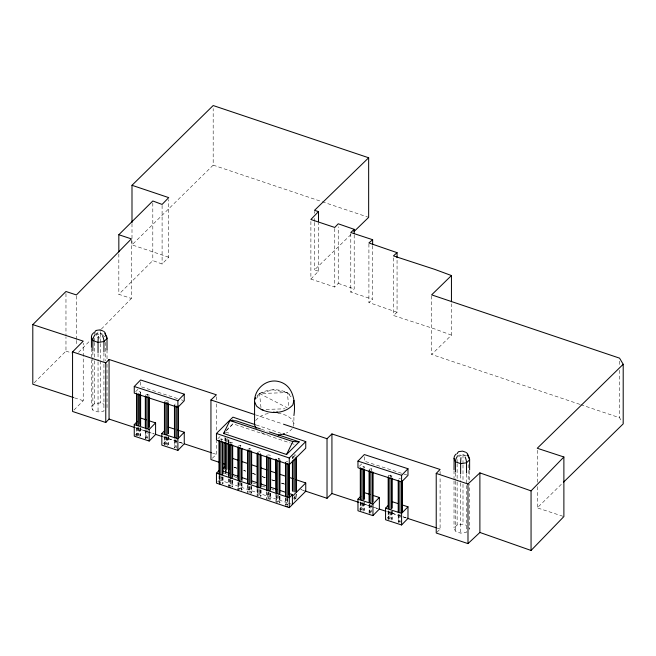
<?xml version="1.0" encoding="UTF-8"?>
<svg xmlns="http://www.w3.org/2000/svg" width="656" height="656" viewBox="0 0 656 656"><rect width="100%" height="100%" fill="white"/><g stroke="black" fill="none" stroke-linecap="round" stroke-linejoin="round"><path stroke-width="0.49" stroke-dasharray="3.28 2.46" d="M293.298 426.277L293.913 423.637L293.913 416.585M256.562 398.463L259.538 393.526C269.518 388.163 283.367 388.163 291.961 396.158M139.908 393.575L140.622 392.796L140.22 391.935L138.875 391.493L136.612 392.501M222.302 476.748L222.302 483.915L223.073 483.136L222.671 482.275L219.776 482.062L219.03 482.857L219.03 475.682M231.871 480.02L231.871 487.195L232.675 486.399L232.249 485.522L229.379 485.325L228.632 486.121L228.632 478.946M363.637 468.195L364.383 467.4L363.949 466.523L361.087 466.326M369.082 469.844L369.828 469.056L371.321 468.819L372.665 469.27L373.092 470.147M388.172 476.035L388.918 475.239L391.812 475.461L392.247 476.338L389.951 477.363M369.484 504.521L369.484 513.746L369.082 512.885L369.828 512.09L371.321 511.852L371.321 504.685M392.247 511.172L392.247 519.372L391.812 518.494L390.468 518.043L388.918 518.281L388.172 519.076L388.172 510.876M400.447 521.356L398.955 521.586L398.208 522.381L398.208 514.189M310.887 221.507L310.887 279.071L334.765 287.033L338.234 283.376L338.234 226.82M251.625 486.621L251.625 492.771L250.854 493.583L250.854 486.408M310.887 279.071L318.48 271.182L318.48 222.704M135.669 391.681L139.187 388.049M134.964 435.436L140.597 429.631L147.157 431.746M359.373 466.268L362.907 462.628M359.373 509.31L364.326 504.21L378.405 508.769M131.364 239.899L131.364 298.472L118.834 294.314L152.807 260.571L162.098 264.015L168.715 257.209L168.715 199.645M163.254 443.686L168.198 438.618L168.198 436.683M386.991 518.297L391.96 513.213L391.96 511.278M436.871 532.352L440.094 529.056L440.094 476.535M78.548 352.346L89.962 340.702M95.678 334.872L100.671 329.779M101.385 329.05L131.364 298.472M164.443 401.423L166.714 400.414L168.059 400.857L168.485 401.734L166.222 402.743M168.485 436.576L168.485 444.776L168.059 443.899L166.714 443.448L164.443 444.456L164.443 436.265M257.07 452.681L259.341 451.672L260.686 452.123L261.113 453.001M279.235 460.184L279.981 459.421L279.579 458.56L276.684 458.347M73.989 410.033L83.23 400.709L83.23 343.145M145.32 395.248L147.616 394.223L148.961 394.666L149.396 395.543L148.592 396.339M140.622 427.638L140.622 435.838L140.22 434.977L138.875 434.526L136.612 435.535L136.612 427.343M147.616 437.257L145.32 438.282L145.32 430.09M247.583 449.458L249.846 448.409L251.223 448.876L251.625 449.737M364.383 502.234L364.383 510.434L363.949 509.556L362.604 509.105L360.308 510.138L360.308 501.938M34.243 382.768L65.969 351.091L65.969 336.954M226.123 430.959L233.708 423.382M217.702 481.873L222.384 477.215M217.882 438.667L220.031 436.543M226.468 430.156L232.905 423.768L290.214 442.997M174.455 404.752L175.25 403.957M237.956 446.244L240.244 445.219L241.597 445.662L242.023 446.539M168.715 257.209L131.995 244.877L213.184 165.132L213.184 108.576M579.847 404.35L431.64 354.453L451.443 335.134L451.443 303.826M562.93 516.264L537.256 507.851L562.741 482.939M256.922 396.076L259.538 393.526L273.068 389.754L287.344 392.6L291.945 398.102M255.61 420.521L259.538 416.699L265.647 414.034L270.288 413.346M292.223 428.671L288.952 431.861L286.336 433.001M318.48 271.182L314.495 269.936L351.091 234.405M103.927 352.797L103.927 411.074L98.047 411.919L92.857 410.082L91.43 406.704L94.554 403.711L100.368 402.899L103.853 404.112M466.498 474.042L466.498 532.311L460.619 533.156L455.461 531.335L454.026 527.924L457.125 524.98L462.997 524.136L466.457 525.341M212.306 458.265L216.39 454.387L216.39 441.258M242.023 483.431L242.023 489.581L241.219 490.335L241.219 483.169M372.641 245.77L372.641 299.3L350.788 292.117L354.199 288.919L354.199 234.389M451.443 335.134L434.731 328.959L393.452 315.487L397.06 312.24L397.06 258.718M397.06 312.24L368.91 302.547L372.641 299.3M95.899 335.282L100.368 333.379L102.984 334.289M458.511 456.519L462.997 454.616L466.457 455.822M251.625 492.771L251.223 491.91L249.846 491.451L248.362 491.713L248.362 485.563M293.199 498.035L296.036 498.248L296.036 494.148M261.113 489.884L261.113 496.034L260.686 495.157L259.341 494.706L257.816 494.96L257.816 488.81M279.981 496.305L279.981 502.455L279.579 501.594L278.201 501.127L276.684 501.381L276.684 494.206M225.68 432.607L228.518 432.821L228.952 433.698M219.776 439.028L222.671 439.241L223.073 440.102M229.379 442.292L232.249 442.488L232.675 443.366M286.229 461.504L287.722 461.275M242.023 489.581L241.597 488.704L238.751 488.482L238.751 482.34M398.955 478.552L400.447 478.322M267.312 455.116L268.853 454.887L270.206 455.33L270.633 456.207M270.633 493.099L270.633 499.241L270.206 498.363L268.853 497.92L267.312 498.15L267.312 492M457.125 455.461L462.997 454.616L464.473 455.772M94.554 334.191L100.368 333.379L101.852 334.535M260.973 407.565L259.538 393.526L287.344 392.6L288.755 406.679M266.131 409.41L284.983 408.811M277.841 413.296L280.694 413.526L287.344 415.773L291.961 419.332L293.913 423.637M97.277 337.709L102.147 338.143M148.092 432.05L153.717 433.87M168.198 438.618L183.311 443.505M391.96 513.213L407.04 518.092M177.464 398.569L140.597 386.589L140.597 381.866M181.343 399.832L183.286 400.463M407.015 475.042L364.326 461.176L364.326 456.445M74.497 397.856L83.23 400.709M65.969 351.091L71.66 352.969M136.136 427.974L154.504 434.026M163.213 436.888L182.548 443.251M212.528 453.116L216.39 454.387M359.939 502.717L378.282 508.744M386.974 511.606L406.294 517.945M437.199 528.105L440.094 529.056M255.446 414.822L282.531 423.858M261.416 429.262L267.23 431.205M234.159 467.302L237.062 468.269M243.835 470.532L245.77 471.18M252.544 473.435L255.446 474.403M262.211 476.666L266.082 477.962M271.887 479.897L274.79 480.864M281.563 483.128L284.466 484.095M300.907 489.581L303.81 490.549L300.899 489.622M256.217 424.973L281.473 433.444M291.182 443.325L294.101 444.301M233.88 467.129L236.791 468.105M243.589 470.385L245.533 471.041M252.33 473.32L256.217 474.624M262.047 476.584L265.934 477.888M271.756 479.839L274.675 480.815M281.473 483.103L284.384 484.079M213.184 165.132L321.333 201.458M322.301 201.786L367.688 217.029M580.814 404.678L619.559 417.724L622.159 422.111M296.036 455.215L294.659 454.756L294.659 457.822M294.2 457.101L292.822 456.642L292.822 458.692M224.434 473.353L227.345 474.337M234.143 476.625L237.054 477.609M252.585 482.841L255.496 483.816M262.293 486.112L265.204 487.088M272.002 489.376L273.946 490.032M287.541 502.89L219.58 479.995L219.58 475.395M288.509 503.218L291.42 504.193M261.17 432.739L267.771 435.026M338.234 283.376L354.199 288.919M259.538 393.526L287.172 407.77M102.59 335.109L104.804 336.84M468.909 527.629L469.622 529.318L469.622 484.333M619.559 361.169L619.559 366.22M619.559 370.263L619.559 417.724M537.256 450.287L537.256 482.603M537.256 486.645L537.256 507.851M469.622 471.049L469.622 480.249M468.187 464.604L468.187 481.98M462.997 463.817L462.997 454.616A8.298 1.025 -84.9 0 0 462.956 452.714M462.997 464.842L462.997 480.176M462.997 484.267L462.997 524.136M460.619 474.887L460.619 482.045M460.619 483.062L460.619 533.156M457.125 459.553L457.125 462.619M457.125 463.644L457.125 481.02M457.125 482.045L457.125 524.98M455.461 473.066L455.461 480.225M455.461 481.242L455.461 531.335M454.026 470.68L454.026 479.88M454.026 480.897L454.026 527.924M440.094 471.484L440.094 475.526M431.64 295.872L431.64 354.453M399.955 514.468L399.955 522.668M398.955 514.419L398.955 521.586M398.61 514.025L398.61 522.217M393.452 257.923L393.452 315.487M391.812 475.461L391.812 477.511M391.812 511.319L391.812 518.494M391.443 511.934L391.443 520.134M390.468 475.01L390.468 477.06M390.468 511.901L390.468 518.043M389.951 511.172L389.951 519.372M388.918 511.106L388.918 518.281M388.606 510.729L388.606 519.954M371.321 468.819L371.321 470.869M370.829 504.964L370.829 513.164M369.828 503.89L369.828 512.09M369.082 504.685L369.082 512.885M368.91 243.966L368.91 302.547M363.949 466.523L363.949 468.573M363.949 502.381L363.949 509.556M363.637 503.029L363.637 511.229M362.604 502.963L362.604 509.105M362.087 502.234L362.087 510.434M361.087 502.184L361.087 509.359M360.743 501.791L360.743 511.016M350.788 233.536L350.788 292.117M334.765 228.46L334.765 287.033M314.495 211.363L314.495 213.38M314.495 218.432L314.495 221.457M314.495 222.466L314.495 269.936M296.463 493.968L296.463 499.093M295.717 495.788L295.717 499.888M294.659 495.739L294.659 497.789M294.2 497.068L294.2 500.134M293.199 456.027L293.199 458.077M292.42 456.806L292.42 458.856M287.722 498.158L287.722 504.308L286.229 504.538L286.229 498.396M287.23 498.445L287.23 505.62M285.885 497.994L285.885 505.169M285.483 498.158L285.483 505.333M279.579 496.469L279.579 501.594M279.235 496.043L279.235 503.218M278.201 458.093L278.201 460.143M278.201 494.985L278.201 501.127M277.718 495.296L277.718 502.471M276.34 494.837L276.34 503.037M275.938 493.976L275.938 502.176M270.206 493.246L270.206 498.363M269.829 492.836L269.829 500.003M268.853 491.77L268.853 497.92M268.37 492.057L268.37 499.232M267.025 491.606L267.025 499.806M266.566 491.77L266.566 498.945M260.686 490.032L260.686 495.157M260.342 489.638L260.342 496.813M259.341 489.589L259.341 494.706M258.849 488.843L258.849 496.018M257.505 488.4L257.505 496.592M257.07 488.548L257.07 495.715M251.223 485.76L251.223 491.91M249.846 448.409L249.846 450.459M249.846 486.326L249.846 491.451M249.337 486.629L249.337 492.771M247.984 485.153L247.984 493.353M247.583 485.317L247.583 492.492M241.597 482.554L241.597 488.704M240.244 445.219L240.244 447.269M240.244 482.103L240.244 488.253M239.76 482.39L239.76 489.565M238.382 481.963L238.382 490.155M237.956 482.111L237.956 489.278M232.905 419.036L232.905 421.874M232.675 480.249L232.675 486.399M232.249 480.397L232.249 485.522M230.871 442.054L230.871 444.104M230.871 479.971L230.871 485.096M230.387 479.233L230.387 486.399M229.379 479.175L229.379 485.325M229.034 478.782L229.034 486.982M228.952 439.848L228.952 442.923M228.518 439.996L228.518 443.071M228.206 439.586L228.206 442.661M227.173 438.52L227.173 441.595M226.689 438.807L226.689 441.882M226.689 469.548L226.689 472.623M225.68 437.732L225.68 441.824M225.68 469.491L225.68 472.566M225.336 438.364L225.336 442.456M225.336 470.122L225.336 475.247M224.91 437.486L224.91 441.578M223.073 476.994L223.073 483.136M222.671 477.158L222.671 482.275M221.269 438.798L221.269 440.848M221.269 476.707L221.269 481.832M220.81 475.985L220.81 483.16M219.776 475.912L219.776 482.062M219.432 475.518L219.432 483.718M216.39 396.823L216.39 399.848M216.39 403.891L216.39 432.173M176.259 439.873L176.259 448.064M175.25 439.815L175.25 446.99L174.455 447.786L174.455 438.561M174.881 439.438L174.881 447.638M168.059 400.857L168.059 402.907M168.059 436.724L168.059 443.899M167.715 437.355L167.715 445.547M166.714 437.298L166.714 443.448M166.222 436.56L166.222 444.76M165.189 436.527L165.189 443.694M164.877 436.117L164.877 445.334M162.098 205.435L162.098 264.015M152.807 202.999L152.807 260.571M148.961 394.666L148.961 396.716M147.616 394.223L147.616 396.273M147.1 430.385L147.1 438.585M146.099 429.311L146.099 437.503M145.755 429.942L145.755 439.159M140.22 391.935L140.22 393.985M140.22 427.802L140.22 434.977M139.908 428.417L139.908 436.609M138.875 427.351L138.875 434.526M138.383 427.638L138.383 435.838M137.383 427.589L137.383 434.756M136.981 427.195L136.981 436.412M131.995 223.671L131.995 244.877M118.834 253.921L118.834 294.314M107.026 349.82L107.026 359.021M107.026 364.137L107.026 408.098M105.591 342.358L105.591 360.759M100.368 333.379L100.368 342.58M100.368 343.605L100.368 402.899M98.047 353.641L98.047 360.8M98.047 361.825L98.047 411.919M94.554 338.283L94.554 341.35M94.554 342.366L94.554 359.75M94.554 360.767L94.554 403.711M92.857 351.805L92.857 410.082M91.43 348.434L91.43 358.652M91.43 359.677L91.43 406.704M76.408 295.954L76.408 339.382M76.408 340.39L76.408 345.441M65.969 293.527L65.969 335.938M100.311 331.575A8.298 0.984 -85.2 0 1 100.368 333.396"/><path stroke-width="0.98" d="M256.119 428.352L254.577 424.924L254.577 401.751C254.085 389.516 265.844 378.758 278.037 381.39C293.691 384.621 295.831 402.366 293.913 415.576M454.026 469.655L454.124 457.38A8.233 6.634 15.2 0 1 455.518 454.657L456.305 453.936M98.392 336.397L98.179 338.898A8.274 1.009 -85 0 0 98.056 342.383L98.047 352.625M460.971 457.634L460.848 458.888A8.241 1.025 -84.9 0 0 460.619 463.636L460.619 473.862M255.2 399.11L255.61 397.347M293.913 400.463L292.879 404.867C283.966 414.928 266.295 414.781 256.504 406.039L254.577 401.751M269.165 431.853L299.185 441.873L286.549 454.501L223.614 433.468L229.912 420.553L236.234 420.857L260.448 428.942M286.549 454.501L292.863 441.57L299.185 441.873M94.726 335.093L93.554 337.266A8.298 5.478 -51.6 0 0 92.857 340.562L92.857 350.788M457.322 456.346L456.15 458.519A8.29 5.453 -51.9 0 0 455.461 461.816L455.461 472.041M73.529 397.536L32.8 384.211L32.8 324.622L83.23 341.128L72.562 351.887L72.562 411.468L105.764 422.497L105.764 362.907L109.06 359.48L216.39 394.805L210.945 399.963L210.945 459.553L219.653 462.455M105.764 422.497L109.06 419.069L109.06 359.48M131.995 222.663L131.995 185.295L213.184 105.542L368.656 157.768L314.495 210.355L318.48 211.593L310.887 219.489L334.765 227.452L338.234 223.794L354.199 229.338L354.199 233.372M134.259 386.507L140.597 379.972L184.254 394.158L184.254 400.775L177.891 407.335L134.259 393.133L134.259 386.507L177.891 400.709L184.254 394.158M149.027 420.767L155.587 422.89L155.587 434.477L149.191 441.045L134.259 436.166L134.259 424.58L137.071 421.677M304.778 490.877L327.024 498.298L327.024 438.716L331.928 433.928L440.094 469.466L436.224 473.419L436.224 533.008L467.99 543.603L479.889 532.459L531.057 550.458L531.057 490.868L563.881 456.986L537.256 448.261L623.2 364.277L619.559 358.143L431.64 294.864L451.443 275.545L434.731 269.37L393.452 255.897L397.06 252.658L368.91 242.958L372.641 239.711L350.788 232.527L354.199 229.338M531.057 550.458L563.881 516.575L563.881 456.986M164.664 430.648L161.835 433.55L161.835 445.137L177.891 450.369L177.891 438.782L184.254 432.222L177.645 430.082M177.891 450.369L184.254 443.809L184.254 432.222M357.963 461.111L364.326 454.551L407.983 468.737L407.983 475.362L401.595 481.93L357.963 467.728L357.963 461.111L401.595 475.313L407.983 468.737M372.772 495.362L379.348 497.486L379.348 509.072L372.952 515.616L357.963 510.762L357.963 499.175L360.784 496.264M149.191 441.045L149.191 429.459L155.587 422.89M388.409 505.259L385.564 508.162L385.564 519.749L401.595 524.964L401.595 513.377L407.983 506.809L401.39 504.677M401.595 524.964L407.983 518.396L407.983 506.809M372.952 515.616L372.952 504.029L379.348 497.486M32.8 324.622L65.969 291.502L76.408 294.946L131.364 238.882L118.834 234.733L118.834 251.904M223.614 433.468L225.016 432.066M296.036 479.716L305.753 482.972L305.753 491.246L289.271 507.654L216.447 483.119L216.447 473.189L219.58 470.065M289.271 507.654L289.271 497.724L292.396 494.591L288.509 493.287M255.25 424.645L232.905 417.15L216.447 433.468L216.447 440.086L289.271 464.62L289.271 457.995L305.753 441.595L283.417 434.1M289.271 464.62L305.753 448.212L305.753 441.595M118.834 234.733L152.807 200.982L162.098 204.426L168.715 197.62L131.995 185.295M292.396 496.248L305.753 482.972M222.384 468.942L225.188 466.162M327.024 498.298L331.928 493.517L331.928 433.928M563.471 482.226L623.2 423.866L623.2 364.277M354.019 231.568L368.656 217.349L368.656 157.768M467.99 543.603L467.99 484.013L479.889 472.878L531.057 490.868M93.71 332.707L92.275 334.257A8.298 6.699 15 0 0 91.43 337.184L91.43 347.409M458.495 451.853L458.019 452.271A8.233 4.002 66.8 0 0 457.355 453.599M284.589 433.764L278.21 435.223M277.357 411.927L275.422 412.46L273.519 412.075M459.061 451.615L462.513 451.123L465.563 452.181M96.481 330.353L99.901 329.878L102.967 330.952M261.17 409.565L263.072 409.951M140.597 418.044L146.214 419.856M168.198 427.031L174.816 429.172M364.326 492.623L369.959 494.444M391.96 501.627L398.561 503.759M357.963 499.175L372.952 504.029M161.835 433.55L177.891 438.782M385.564 508.162L401.595 513.377M134.259 424.58L149.191 429.459M109.06 419.069L135.169 427.663M155.472 434.338L162.245 436.568M184.484 443.891L211.56 452.796M331.928 493.517L358.971 502.398M379.25 509.064L386.007 511.286M407.261 518.265L436.232 527.785M72.562 351.887L105.764 362.907M229.034 486.982L230.387 487.424M285.885 506.194L287.23 506.645M436.224 473.419L467.99 484.013M210.945 399.963L254.479 414.494M283.499 424.186L327.024 438.716M229.912 420.553L292.863 441.57M222.556 463.431L225.459 464.399M232.905 458.528L238.735 460.479M241.646 461.463L247.476 463.415M251.363 464.719L257.185 466.678M261.072 467.982L266.902 469.934M270.789 471.238L276.611 473.197M279.53 474.173L285.36 476.125M289.239 477.429L293.125 478.732M216.447 433.468L289.271 457.995M222.491 471.041L229.288 473.337M232.199 474.313L238.021 476.281M241.908 477.584L247.73 479.544M251.617 480.856L257.439 482.816M260.35 483.8L266.18 485.76M271.035 487.4L276.857 489.36M279.776 490.344L285.598 492.303M216.447 473.189L289.271 497.724M219.432 483.718L220.81 484.185M466.326 452.533L467.498 453.714A8.282 5.461 -51.6 0 1 468.195 456.42L469.622 459.799L469.622 470.024M103.722 331.305L104.894 332.485A8.298 5.478 -51.6 0 1 105.591 335.2M467.334 454.92L468.769 456.724A8.29 6.699 14.6 0 1 469.622 459.799L466.498 462.8L460.619 463.636L455.461 461.816L454.026 458.413M104.739 333.691L105.534 334.552A8.257 6.667 15 0 1 107.018 338.578L107.026 349.82M237.956 489.278L238.382 490.155M105.944 336.044L107.026 338.578L103.927 341.555L98.047 342.399L92.857 340.562L91.43 337.184M102.549 335.798L103.418 338.152A8.266 4.018 66.9 0 1 103.927 341.555L103.927 351.78M465.129 457.035L465.604 458.2A8.257 3.993 67 0 1 466.498 462.8L466.498 473.017M479.889 472.878L479.889 532.459M451.443 275.545L451.443 301.809M402.284 480.635L402.284 512.402M401.882 480.799L401.882 510.516M401.595 475.313L401.48 512.172M399.955 481.676L399.955 512.418M398.61 480.208L398.61 511.975M398.208 480.372L398.208 512.139M397.06 252.658L397.06 257.71M392.247 478.388L392.247 508.097M391.443 478.126L391.443 508.859M389.951 478.388L389.951 509.122M388.606 476.912L388.606 508.679M388.172 477.06L388.172 507.801M373.092 472.197L373.092 501.906M372.641 239.711L372.641 244.762M372.354 471.935L372.354 502.668M370.829 471.156L370.829 502.922M369.484 470.705L369.484 502.471M369.082 470.869L369.082 501.61M364.383 469.45L364.383 499.159M363.949 469.598L363.949 498.281M363.637 469.22L363.637 499.954M362.087 468.425L362.087 500.184M360.743 467.974L360.743 499.741M360.308 468.122L360.308 498.863M318.48 211.593L318.48 221.695M296.463 457.084L296.463 491.926M295.717 457.88L295.717 491.688M294.2 459.151L294.2 491.943M292.822 460.742L292.822 491.475M292.42 461.922L292.42 490.614M292.396 494.591L292.396 504.521M289.501 463.62L289.501 496.412M289.066 463.767L289.066 494.509M288.755 464.382L288.755 497.174M287.23 497.42L287.23 463.603L285.885 463.161L285.885 496.977M285.483 462.3L285.483 496.116M279.981 460.446L279.981 493.23M279.235 461.209L279.235 493.993M277.718 460.463L277.718 493.255M276.34 493.812L275.938 459.134L275.938 491.926M270.633 458.257L270.633 490.024M269.829 457.995L269.829 490.786M268.37 457.216L268.37 490.007M267.025 456.773L267.025 490.581M266.566 455.912L266.566 489.72M261.113 455.051L261.113 486.809M260.342 453.78L260.342 487.588M258.849 487.818L258.849 454.009L257.505 453.558L257.505 487.375M257.07 453.706L257.07 487.523M251.625 451.787L251.625 483.554M250.854 450.549L250.854 483.333M249.337 450.762L249.337 484.579M247.984 450.319L247.984 484.128M247.583 450.483L247.583 483.267M242.023 448.589L242.023 480.356M241.219 448.327L241.219 480.094M239.76 447.556L239.76 481.365M238.382 447.121L238.382 480.938M237.956 447.269L237.956 479.036M232.675 445.416L232.675 477.174M231.871 444.161L231.871 477.97M230.387 444.391L230.387 478.208M229.034 476.732L229.034 443.948L228.952 469.565M228.632 444.112L228.632 475.871M228.206 443.686L228.206 469.294M226.689 442.907L226.689 469.548M225.336 442.456L225.336 469.097M224.91 442.603L224.91 469.245M223.073 442.152L223.073 473.919M222.302 441.906L222.302 474.698M220.81 441.144L220.81 474.96M219.432 440.684L219.432 474.493M219.03 440.848L219.03 473.632M178.522 406.072L178.522 436.814M177.891 400.709L177.891 407.335M177.776 406.835L177.776 437.577M176.259 406.056L176.259 437.823M174.881 405.629L174.881 437.388M174.455 405.777L174.455 437.536M168.485 403.784L168.485 433.501M167.715 403.538L167.715 434.28M166.222 402.743L166.222 434.51M164.877 402.3L164.877 434.067M164.443 402.448L164.443 433.19M149.396 397.593L149.396 427.31M148.592 397.364L148.592 428.106M147.1 396.577L147.1 428.335M145.755 396.126L145.755 427.892M145.32 396.273L145.32 427.015M140.622 394.846L140.622 425.588M140.22 395.01L140.22 423.702M139.908 394.6L139.908 425.342M138.383 393.83L138.383 425.588M136.981 394.404L136.981 425.145M136.612 393.526L136.612 424.268M94.612 333.199A8.274 3.985 67.1 0 1 95.932 330.567"/></g></svg>
